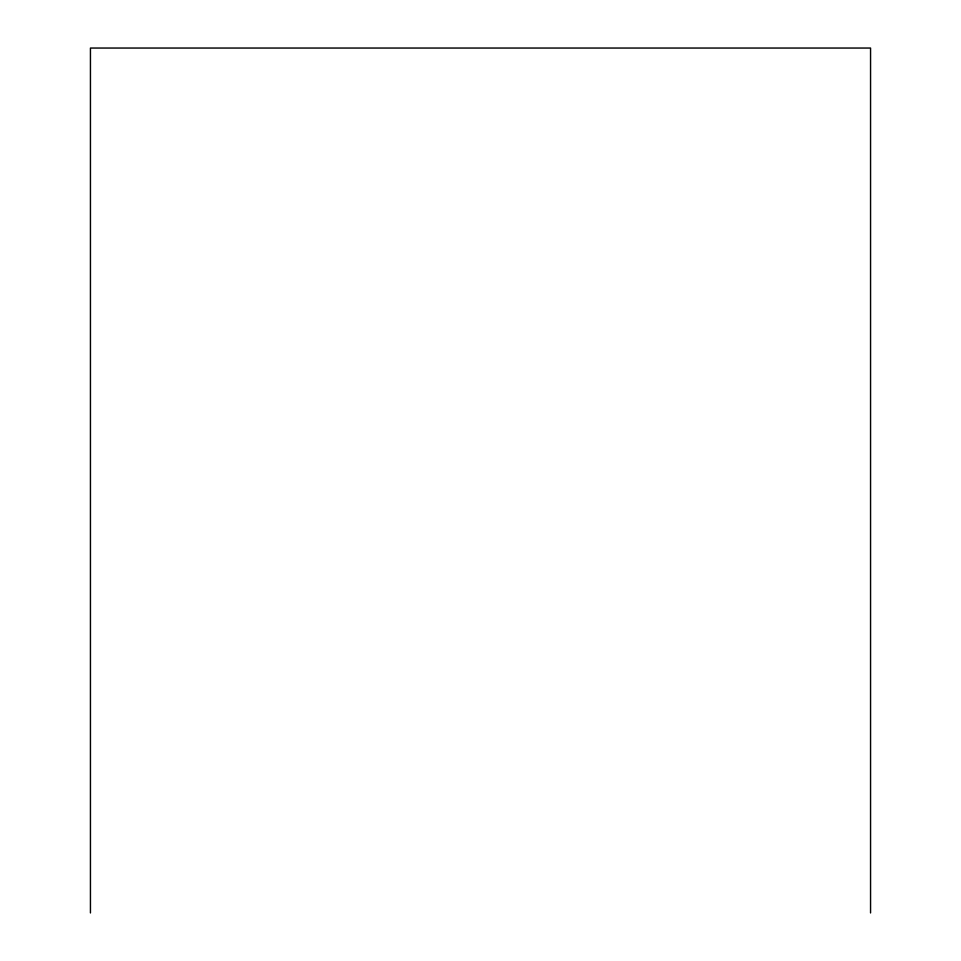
<?xml version="1.0" encoding="UTF-8"?>
<svg xmlns="http://www.w3.org/2000/svg" width="961" height="961" viewBox="0 0 961 961"><rect width="100%" height="100%" fill="white"/><g stroke="black" fill="none" stroke-linecap="round" stroke-linejoin="round"><path stroke-width="1.44" d="M870.558 912.95L870.558 48.05L90.442 48.05L90.442 912.95"/></g></svg>
